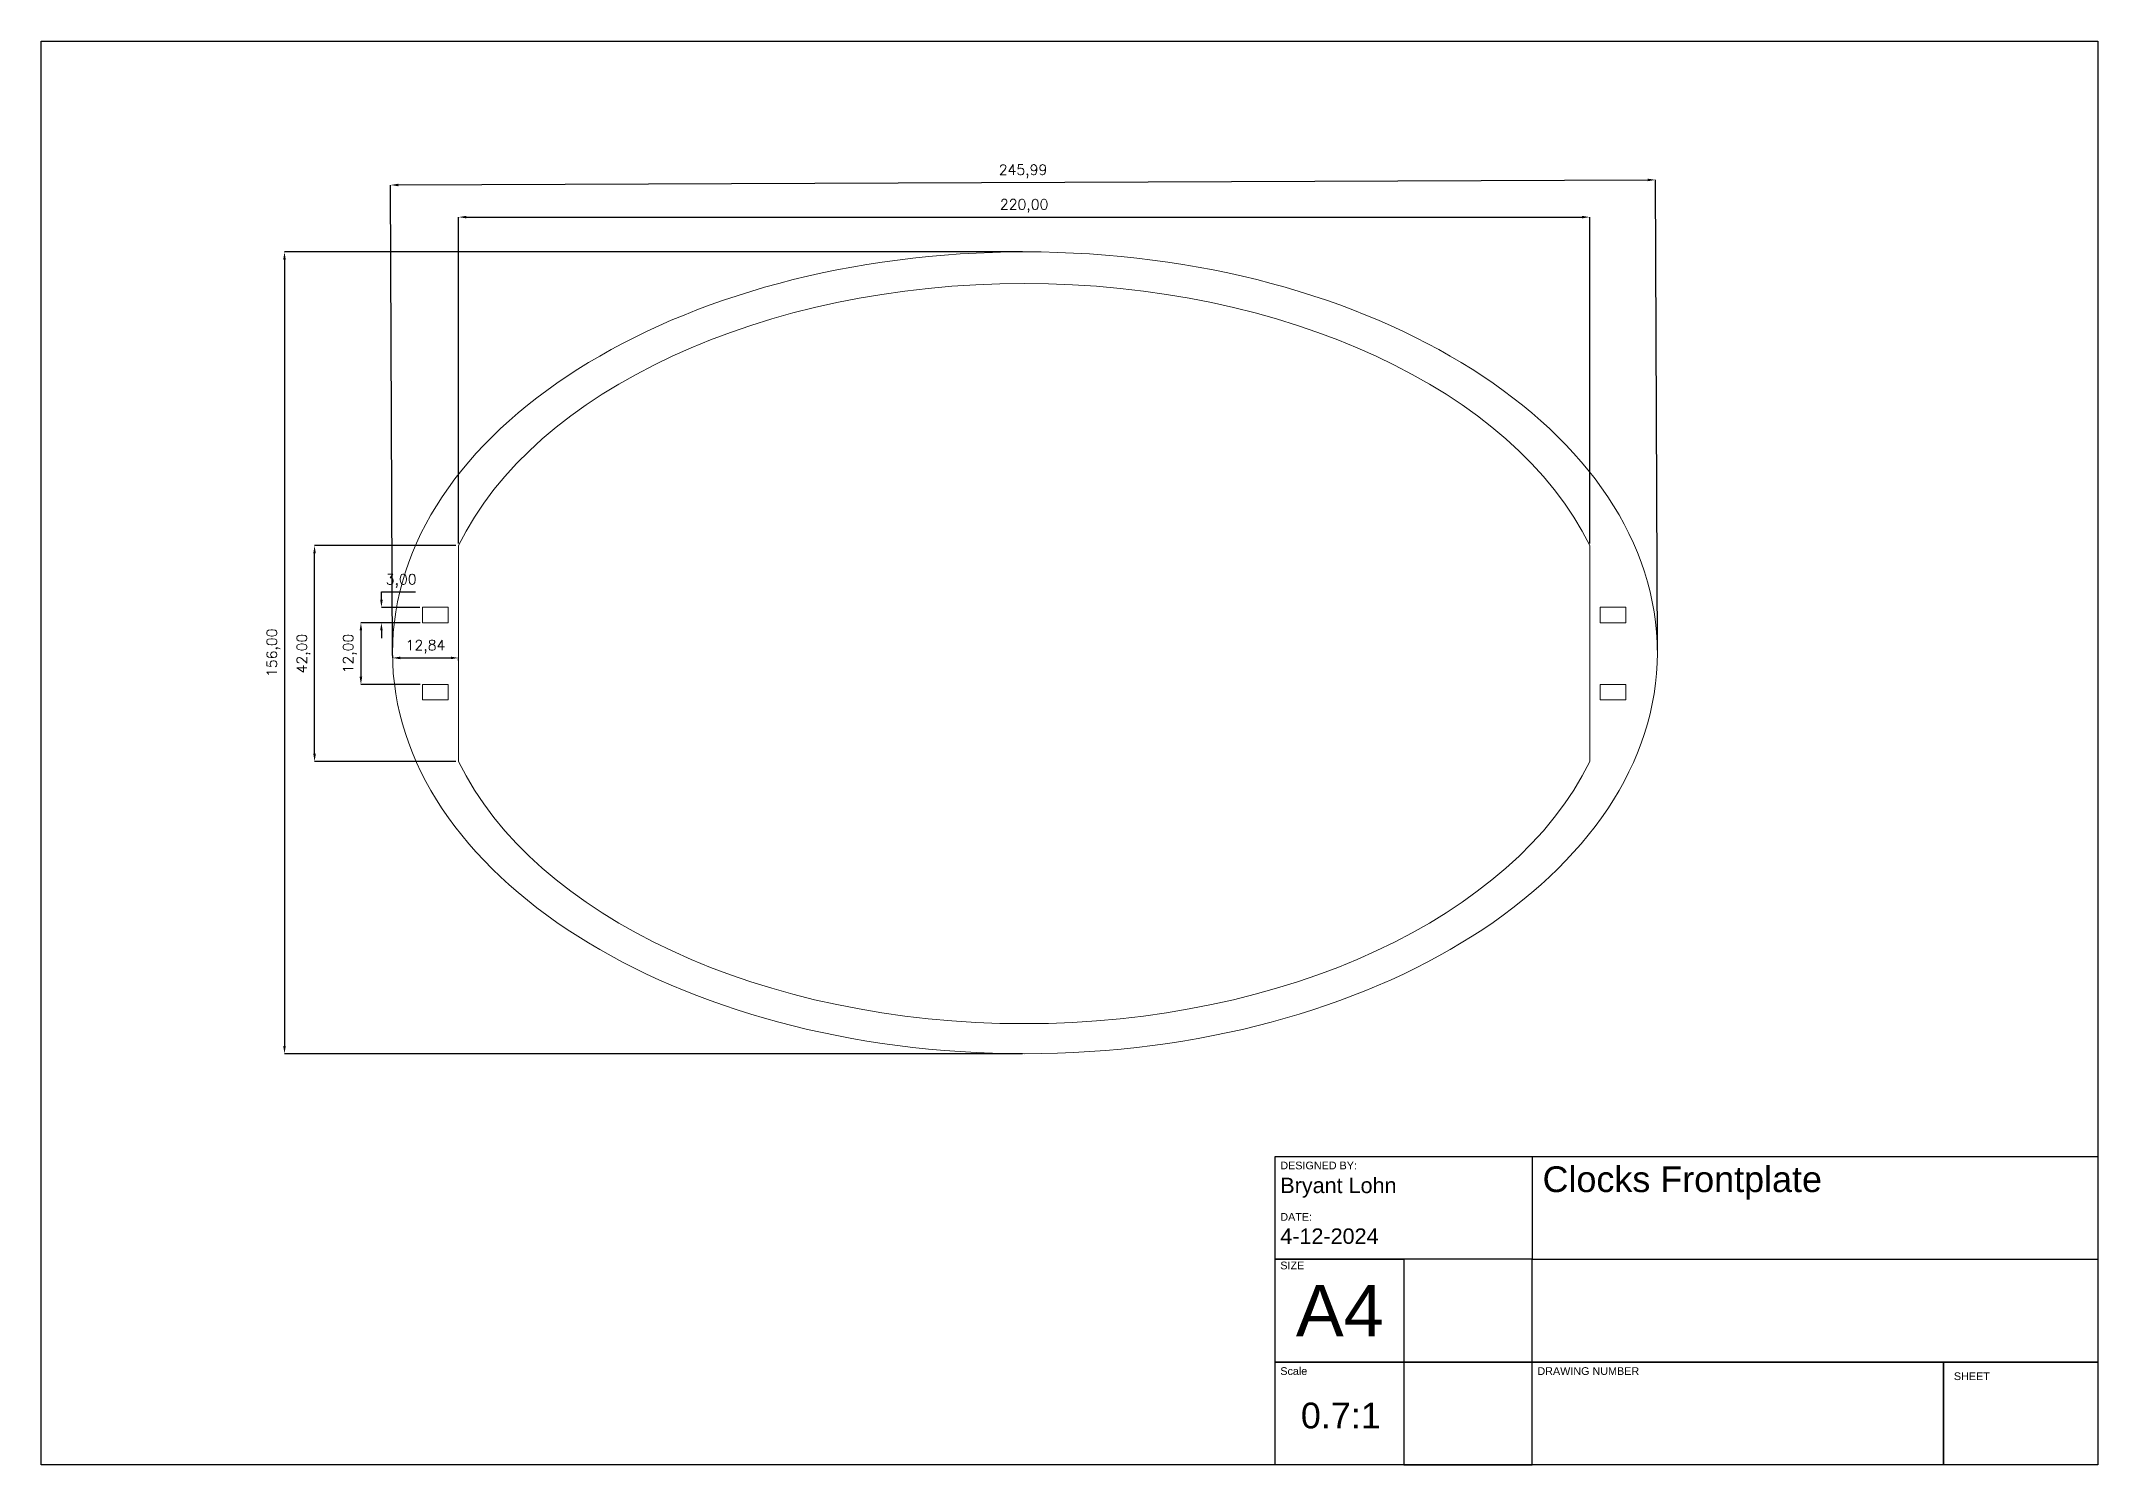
# Paper-space layout 'A3_FrontPlate' of a CAD drawing. Header units: millimetres. Extents: x 10 to 410, y 10 to 287.
import ezdxf

# ---------------------------------------------------------------- set-up
doc = ezdxf.new("R2010")
doc.units = ezdxf.units.MM
doc.layers.add('DIMENSION', color=3, linetype='Continuous', lineweight=25)
doc.layers.add('Divider', color=1, linetype='Continuous')
doc.layers.add('Inner frame', color=7, linetype='Continuous')
doc.styles.get("Standard").update_dxf_attribs({"font": 'txt.shx'})
doc.dimstyles.get("Standard").update_dxf_attribs({"dimscale": 100, "dimtxt": 2, "dimasz": 1.5, "dimexe": 0, "dimexo": 0.5, "dimgap": 1, "dimtad": 1, "dimtoh": 1, "dimzin": 0, "dimtxsty": 'Standard', "dimcen": 1.5, "dimadec": 0, "dimazin": 0, "dimtfac": 1, "dimtdec": 4, "dimtofl": 0, "dimtmove": 0, "dimatfit": 3, "dimfxl": 1, "dimtolj": 1, "dimtzin": 0, "dimarcsym": 0})

# ---------------------------------------------------------------- blocks, each defined once
blk = doc.blocks.new('*D399')
at = {"layer": 'Defpoints', "color": 0}
for p in [(78.33, 168), (91.18, 167), (91.18, 167)]:
    blk.add_point(p, dxfattribs=at)
at = {"layer": 'DIMENSION', "color": 0, "lineweight": -2}
for p, q in [((78.33, 167.5), (78.33, 167)), ((79.83, 167), (89.68, 167)), ((91.18, 166.5), (91.18, 167))]:
    blk.add_line(p, q, dxfattribs=at)
at = {"layer": 'DIMENSION', "color": 0}
for points in [[(79.83, 167.25), (79.83, 166.75), (78.33, 167)], [(89.68, 166.75), (89.68, 167.25), (91.18, 167)]]:
    blk.add_solid(points, dxfattribs=at)
at = {"layer": 'DIMENSION', "color": 0, "insert": (84.75, 169.17), "char_height": 2, "attachment_point": 5}
blk.add_mtext('\\A1;12,84', dxfattribs=at)
blk = doc.blocks.new('*D400')
at = {"layer": 'Defpoints', "color": 0}
for p in [(63.18, 188.84), (91.18, 188.84), (91.18, 146.84)]:
    blk.add_point(p, dxfattribs=at)
at = {"layer": 'DIMENSION', "color": 0, "lineweight": -2}
for p, q in [((90.68, 188.84), (63.18, 188.84)), ((63.18, 148.34), (63.18, 187.34)), ((90.68, 146.84), (63.18, 146.84))]:
    blk.add_line(p, q, dxfattribs=at)
at = {"layer": 'DIMENSION', "color": 0}
for points in [[(63.43, 187.34), (62.93, 187.34), (63.18, 188.84)], [(62.93, 148.34), (63.43, 148.34), (63.18, 146.84)]]:
    blk.add_solid(points, dxfattribs=at)
at = {"layer": 'DIMENSION', "color": 0, "insert": (61.01, 167.84), "char_height": 2, "attachment_point": 5, "rotation": 90}
blk.add_mtext('\\A1;42,00', dxfattribs=at)
blk = doc.blocks.new('*D401')
at = {"layer": 'Defpoints', "color": 0}
for p in [(76.18, 176.84), (84.18, 176.84), (84.18, 173.84)]:
    blk.add_point(p, dxfattribs=at)
at = {"layer": 'DIMENSION', "color": 0, "lineweight": -2}
for p, q in [((76.18, 179.84), (82.84, 179.84)), ((76.18, 178.34), (76.18, 179.84)), ((83.68, 176.84), (76.18, 176.84)), ((83.68, 173.84), (76.18, 173.84)), ((76.18, 172.34), (76.18, 170.84))]:
    blk.add_line(p, q, dxfattribs=at)
at = {"layer": 'DIMENSION', "color": 0}
for points in [[(75.93, 178.34), (76.43, 178.34), (76.18, 176.84)], [(76.43, 172.34), (75.93, 172.34), (76.18, 173.84)]]:
    blk.add_solid(points, dxfattribs=at)
at = {"layer": 'DIMENSION', "color": 0, "insert": (80.01, 182.01), "char_height": 2, "attachment_point": 5}
blk.add_mtext('\\A1;3,00', dxfattribs=at)
blk = doc.blocks.new('*D402')
at = {"layer": 'Defpoints', "color": 0}
for p in [(84.19, 173.84), (72.19, 161.84), (84.19, 161.84)]:
    blk.add_point(p, dxfattribs=at)
at = {"layer": 'DIMENSION', "color": 0, "lineweight": -2}
for p, q in [((83.69, 173.84), (72.19, 173.84)), ((72.19, 172.34), (72.19, 163.34)), ((83.69, 161.84), (72.19, 161.84))]:
    blk.add_line(p, q, dxfattribs=at)
at = {"layer": 'DIMENSION', "color": 0}
for points in [[(72.44, 172.34), (71.94, 172.34), (72.19, 173.84)], [(71.94, 163.34), (72.44, 163.34), (72.19, 161.84)]]:
    blk.add_solid(points, dxfattribs=at)
at = {"layer": 'DIMENSION', "color": 0, "insert": (70.02, 167.84), "char_height": 2, "attachment_point": 5, "rotation": 90}
blk.add_mtext('\\A1;12,00', dxfattribs=at)
blk = doc.blocks.new('*D403')
at = {"layer": 'Defpoints', "color": 0}
for p in [(201.33, 246), (57.33, 90), (201.33, 90)]:
    blk.add_point(p, dxfattribs=at)
at = {"layer": 'DIMENSION', "color": 0, "lineweight": -2}
for p, q in [((200.83, 246), (57.33, 246)), ((57.33, 244.5), (57.33, 91.5)), ((200.83, 90), (57.33, 90))]:
    blk.add_line(p, q, dxfattribs=at)
at = {"layer": 'DIMENSION', "color": 0}
for points in [[(57.58, 244.5), (57.08, 244.5), (57.33, 246)], [(57.08, 91.5), (57.58, 91.5), (57.33, 90)]]:
    blk.add_solid(points, dxfattribs=at)
at = {"layer": 'DIMENSION', "color": 0, "insert": (55.17, 168), "char_height": 2, "attachment_point": 5, "rotation": 90}
blk.add_mtext('\\A1;156,00', dxfattribs=at)
blk = doc.blocks.new('*D404')
at = {"layer": 'Defpoints', "color": 0}
for p in [(311.18, 252.76), (91.18, 188.76), (311.18, 188.76)]:
    blk.add_point(p, dxfattribs=at)
at = {"layer": 'DIMENSION', "color": 0, "lineweight": -2}
for p, q in [((91.18, 189.26), (91.18, 252.76)), ((92.68, 252.76), (309.68, 252.76)), ((311.18, 189.26), (311.18, 252.76))]:
    blk.add_line(p, q, dxfattribs=at)
at = {"layer": 'DIMENSION', "color": 0}
for points in [[(92.68, 253.01), (92.68, 252.51), (91.18, 252.76)], [(309.68, 252.51), (309.68, 253.01), (311.18, 252.76)]]:
    blk.add_solid(points, dxfattribs=at)
at = {"layer": 'DIMENSION', "color": 0, "insert": (201.18, 254.93), "char_height": 2, "attachment_point": 5}
blk.add_mtext('\\A1;220,00', dxfattribs=at)
blk = doc.blocks.new('*D405')
at = {"layer": 'Defpoints', "color": 0}
for p in [(323.96, 260), (324.33, 168), (78.34, 167)]:
    blk.add_point(p, dxfattribs=at)
at = {"layer": 'DIMENSION', "color": 0, "lineweight": -2}
for p, q in [((78.34, 167.5), (77.97, 259)), ((79.47, 259.01), (322.46, 259.99)), ((324.33, 168.5), (323.96, 260))]:
    blk.add_line(p, q, dxfattribs=at)
at = {"layer": 'DIMENSION', "color": 0}
for points in [[(322.46, 259.74), (322.46, 260.24), (323.96, 260)], [(79.47, 259.26), (79.47, 258.76), (77.97, 259)]]:
    blk.add_solid(points, dxfattribs=at)
at = {"layer": 'DIMENSION', "color": 0, "insert": (200.96, 261.67), "char_height": 2, "attachment_point": 5, "rotation": 0.2329}
blk.add_mtext('\\A1;245,99', dxfattribs=at)

psp = doc.layouts.new('A3_FrontPlate')

# ---------------------------------------------------------------- linework, layer by layer
for points in [[(10, 287), (410, 287), (410, 10), (10, 10)], [(410, 10), (250, 10), (250, 70), (410, 70)], [(250, 70), (300, 70), (300, 50), (250, 50)], [(250, 50), (275, 50), (275, 30), (250, 30)], [(275, 30), (300, 30), (300, 50), (275, 50)], [(300, 50), (410, 50), (410, 30), (300, 30)], [(250, 30), (275, 30), (275, 10), (250, 10)], [(275, 10), (300, 10), (300, 30), (275, 30)], [(300, 30), (380, 30), (380, 10), (300, 10)], [(410, 10), (380, 10), (380, 30), (410, 30)]]:
    psp.add_lwpolyline(points, close=True)
at = {"layer": 'Divider', "color": 5, "lineweight": 0}
for p, q in [((91.176, 146.843), (91.176, 188.843)), ((311.176, 188.843), (311.176, 146.843))]:
    psp.add_line(p, q, dxfattribs=at)
at = {"layer": 'Divider', "lineweight": 0}
for p, q in [((84.176, 173.843), (84.176, 176.843)), ((84.176, 176.843), (89.176, 176.843)), ((84.176, 173.843), (84.176, 176.843)), ((84.176, 176.843), (89.176, 176.843)), ((89.176, 176.843), (89.176, 173.843)), ((89.176, 176.843), (89.176, 173.843)), ((313.176, 176.843), (313.176, 173.843)), ((313.176, 176.843), (318.176, 176.843)), ((318.176, 176.843), (313.176, 176.843)), ((313.176, 176.843), (313.176, 173.843)), ((318.176, 176.843), (318.176, 173.843)), ((318.176, 173.843), (318.176, 176.843)), ((89.176, 173.843), (84.176, 173.843)), ((89.176, 173.843), (84.176, 173.843)), ((318.176, 173.843), (313.176, 173.843)), ((313.176, 173.843), (318.176, 173.843)), ((89.176, 161.843), (84.176, 161.843)), ((84.176, 158.843), (84.176, 161.843)), ((89.176, 161.843), (89.176, 161.843)), ((89.176, 158.843), (89.176, 161.843)), ((313.176, 161.843), (318.176, 161.843)), ((313.176, 158.843), (313.176, 161.843)), ((313.176, 161.843), (318.176, 161.843)), ((313.176, 158.843), (313.176, 161.843)), ((318.176, 161.843), (318.176, 158.843)), ((318.176, 161.843), (318.176, 158.843)), ((84.176, 158.843), (89.176, 158.843)), ((318.176, 158.843), (313.176, 158.843)), ((318.176, 158.843), (313.176, 158.843))]:
    psp.add_line(p, q, dxfattribs=at)
psp.add_lwpolyline([(89.176, 161.843), (84.176, 161.843), (84.176, 158.843), (89.176, 158.843)], close=True, dxfattribs=at)
at = {"layer": 'Divider', "color": 5, "lineweight": 0}
for start_param, end_param in [(6.5791642, 9.1287991), (3.4375841, 5.9871939)]:
    psp.add_ellipse((201.176, 167.843), major_axis=(115.004, 0), ratio=0.6260633, start_param=start_param, end_param=end_param, dxfattribs=at)
at = {"layer": 'Inner frame', "color": 5, "lineweight": 0}
psp.add_ellipse((201.333, 168), major_axis=(-123, 0), ratio=0.6341463, dxfattribs=at)

# ---------------------------------------------------------------- texts
at = {"attachment_point": 1}
for s, insert, char_height, width in [('\\pxql;{\\H0.6x;\\fArial|b0|i0|c0|p34;DESIGNED BY:}', (251, 69), 2.5, 47), ('{\\H1.6667x;\\fArial|b0|i0|c0|p34;Clocks Frontplate}', (302, 68.08), 3, 107), ('{\\H1.2x;\\fArial|b0|i0|c0|p34;Bryant Lohn}', (251, 65.879), 2.5, 47), ('{\\H1.2x;\\fArial|b0|i0|c0|p34;4-12-2024}', (251, 56), 2.5, 38), ('{\\fArial|b0|i0|c0|p34;DATE:\\P}', (251, 59), 1.5, 11), ('{\\fArial|b0|i0|c0|p34;SIZE}', (251, 49.551), 1.5, 12), ('{\\fArial|b0|i0|c0|p34;A4}', (254.017, 45), 10, 16), ('{\\fArial|b0|i0|c0|p34;Scale}', (251, 29), 1.5, 21), ('{\\fArial|b0|i0|c0|p34;DRAWING NUMBER}', (301, 29), 1.5, 77), ('{\\fArial|b0|i0|c0|p34;SHEET}', (382, 28), 1.5, 25), ('{\\H2x;\\fArial|b0|i0|c0|p34;0.7:1}', (255, 22.105), 2.5, 23)]:
    psp.add_mtext(s, dxfattribs=dict(at, insert=insert, char_height=char_height, width=width))

# ---------------------------------------------------------------- dimensions: what is measured, and where the dimension line sits
at = {"layer": 'DIMENSION'}
for base, p1, p2, angle, picture, middle in [((323.959, 259.999), (78.343, 167), (324.333, 168), 0.23287, '*D405', (200.956, 261.666)), ((311.176, 252.759), (91.176, 188.759), (311.176, 188.759), 0, '*D404', (201.176, 254.926)), ((57.333, 90), (201.333, 246), (201.333, 90), 90, '*D403', (55.167, 168)), ((63.176, 188.843), (91.176, 146.843), (91.176, 188.843), 90, '*D400', (61.01, 167.843)), ((76.176, 176.843), (84.176, 173.843), (84.176, 176.843), 90, '*D401', (80.01, 182.01)), ((72.186, 161.843), (84.186, 173.843), (84.186, 161.843), 90, '*D402', (70.02, 167.843))]:
    dim = psp.add_linear_dim(base=base, p1=p1, p2=p2, angle=angle, dimstyle='Standard', override={"dimscale": 1, "dimlfac": 1, "dimtxsty": 'Standard', "dimsah": 1, "dimtolj": 1}, dxfattribs=at)
    dim.commit()
    dim.dimension.update_dxf_attribs({"geometry": picture, "text_midpoint": middle})
dim = psp.add_linear_dim(base=(91.176, 167), p1=(78.333, 168), p2=(91.176, 167), dimstyle='Standard', override={"dimscale": 1, "dimlfac": 1, "dimtxsty": 'Standard', "dimsah": 1, "dimtolj": 1}, dxfattribs=at)
dim.commit()
dim.dimension.update_dxf_attribs({"geometry": '*D399', "text_midpoint": (84.755, 169.167)})

doc.saveas('drawing.dxf')
